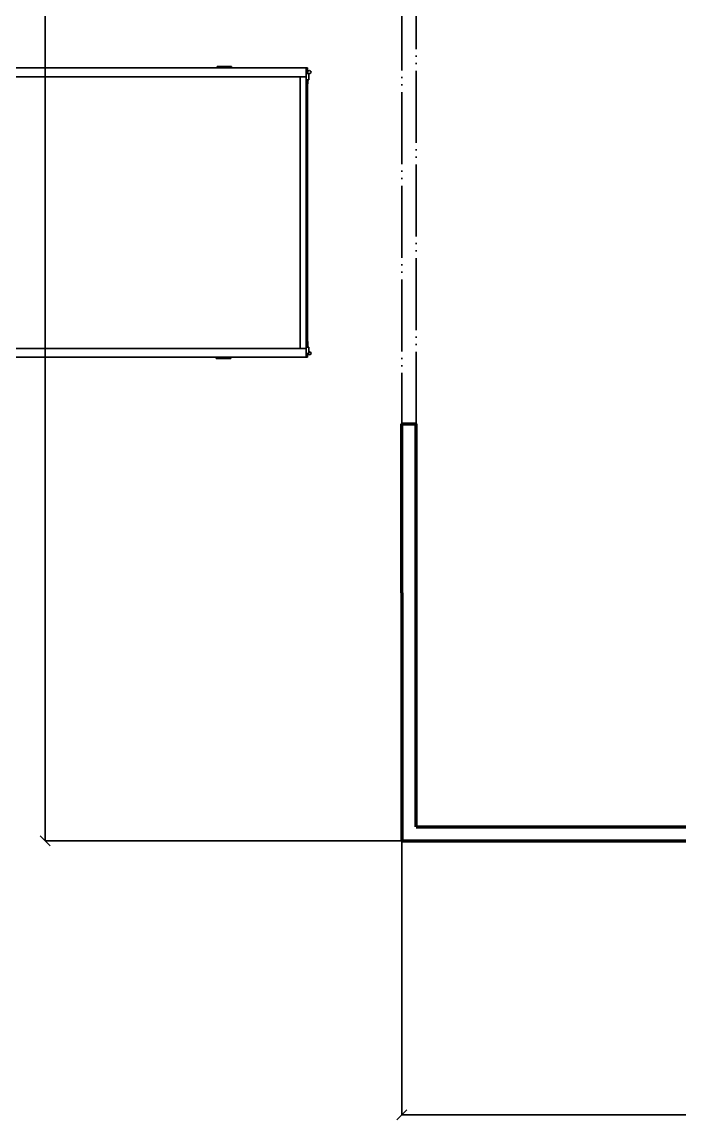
# Model space of a CAD drawing. Header units: millimetres. Extents: x 44692 to 172587, y -26854 to 14445.
# Drawn here: x 128446 to 133088, y -21272 to -13486 of the extents above; entities that cross this region are included whole.
import ezdxf

# ---------------------------------------------------------------- set-up
doc = ezdxf.new("R2010")
doc.units = ezdxf.units.MM
doc.header["$LTSCALE"] = 100
doc.linetypes.add('DIVIDEX2', pattern=[6.604, 5.08, -0.508, 0, -0.508, 0, -0.508])
for name, color, linetype in [('Cotas secundarias', 41, 'Continuous'), ('Puertas', 43, 'DIVIDEX2'), ('Transporte semielaborado', 30, 'Continuous')]:
    doc.layers.add(name, color=color, linetype=linetype)
doc.layers.add('Paredes', color=7, linetype='Continuous', lineweight=50)
doc.styles.add('OpenSansCondensed-Light', font='OpenSansCondensed-Light.ttf')
doc.dimstyles.new('Cotas Mateo', dxfattribs={"dimtxt": 120, "dimasz": 70, "dimexe": 0.375, "dimexo": 0.125, "dimgap": 0.1, "dimtad": 1, "dimdec": 0, "dimzin": 12, "dimdsep": 46, "dimtxsty": 'OpenSansCondensed-Light', "dimblk": 'OBLIQUE', "dimcen": 2.5, "dimazin": 3, "dimtfac": 0.5, "dimtdec": 0, "dimtmove": 2, "dimatfit": 3, "dimarcsym": 0})

# ---------------------------------------------------------------- blocks, each defined once
blk = doc.blocks.new('_OBLIQUE')
at = {"color": 0, "linetype": 'ByBlock'}
blk.add_line((-0.5, -0.5), (0.5, 0.5), dxfattribs=at)
blk = doc.blocks.new('*D137')
at = {"layer": 'Cotas secundarias', "color": 0, "lineweight": -2, "transparency": 16777216}
for p, q in [((131125.6, -19261.7), (131125.6, -21193.7)), ((166013.2, -19261.7), (166013.2, -21193.7)), ((131125.6, -21193.3), (148078.7, -21193.3)), ((166013.2, -21193.3), (148616.1, -21193.3))]:
    blk.add_line(p, q, dxfattribs=at)
at = {"layer": 'Defpoints', "color": 0, "transparency": 16777216}
for p in [(131125.6, -19261.6), (166013.2, -19261.6), (166013.2, -21193.3)]:
    blk.add_point(p, dxfattribs=at)
at = {"layer": 'Cotas secundarias', "color": 0, "lineweight": -2, "transparency": 16777216, "xscale": 70, "yscale": 70, "zscale": 70, "rotation": 180}
blk.add_blockref('_OBLIQUE', (131125.6, -21193.3), dxfattribs=at)
at = {"layer": 'Cotas secundarias', "color": 0, "lineweight": -2, "transparency": 16777216, "xscale": 70, "yscale": 70, "zscale": 70}
blk.add_blockref('_OBLIQUE', (166013.2, -21193.3), dxfattribs=at)
at = {"layer": 'Cotas secundarias', "color": 0, "transparency": 16777216, "insert": (148347.4, -21193.3), "char_height": 120, "attachment_point": 5, "style": 'OpenSansCondensed-Light'}
blk.add_mtext('34888', dxfattribs=at)
blk = doc.blocks.new('*D138')
at = {"layer": 'Cotas secundarias', "color": 0, "lineweight": -2, "transparency": 16777216}
for p, q in [((131125.4, 9775.3), (128609.1, 9775.3)), ((128609.5, 9775.3), (128609.5, -3411.4)), ((128609.5, -19261.6), (128609.5, -3948.8)), ((131125.4, -19261.6), (128609.1, -19261.6))]:
    blk.add_line(p, q, dxfattribs=at)
at = {"layer": 'Defpoints', "color": 0, "transparency": 16777216}
for p in [(128609.5, 9775.3), (131125.6, 9775.3), (131125.6, -19261.6)]:
    blk.add_point(p, dxfattribs=at)
at = {"layer": 'Cotas secundarias', "color": 0, "lineweight": -2, "transparency": 16777216, "xscale": 70, "yscale": 70, "zscale": 70}
for p, rotation in [((128609.5, 9775.3), 90), ((128609.5, -19261.6), 270)]:
    blk.add_blockref('_OBLIQUE', p, dxfattribs=dict(at, rotation=rotation))
at = {"layer": 'Cotas secundarias', "color": 0, "transparency": 16777216, "insert": (128609.5, -3680.1), "char_height": 120, "attachment_point": 5, "rotation": 90, "style": 'OpenSansCondensed-Light'}
blk.add_mtext('29037', dxfattribs=at)

msp = doc.modelspace()

# ---------------------------------------------------------------- linework, layer by layer
at = {"layer": 'Paredes'}
for p, q in [((131125.573, -17512.981), (131125.573, -16318.822)), ((131125.573, -16318.822), (131225.573, -16318.822)), ((131225.573, -17512.981), (131225.573, -16318.822)), ((131125.573, -17512.981), (131125.573, -19261.604)), ((131225.573, -19161.604), (131225.573, -17512.981)), ((131225.573, -19161.604), (137025.572, -19161.604))]:
    msp.add_line(p, q, dxfattribs=at)
at = {"layer": 'Paredes', "color": 0}
msp.add_line((131125.573, -19261.604), (143310.452, -19261.604), dxfattribs=at)
at = {"layer": 'Puertas'}
for p, q in [((131125.573, -13318.822), (131125.573, -16318.822)), ((131225.573, -16318.822), (131225.573, -13318.822))]:
    msp.add_line(p, q, dxfattribs=at)
at = {"layer": 'Transporte semielaborado'}
for p, q in [((128105.531, -13809.375), (128643.532, -13809.373)), ((128643.532, -13809.373), (128643.532, -13809.908)), ((129330.029, -13809.373), (128643.532, -13809.373)), ((129330.029, -13809.373), (129330.029, -13809.908)), ((129817.215, -13809.373), (129330.029, -13809.373)), ((129817.215, -13809.373), (129817.215, -13804.735)), ((129817.215, -13804.735), (129821.339, -13804.735)), ((129817.215, -13809.373), (129925.379, -13809.375)), ((129821.339, -13800.096), (129821.339, -13804.735)), ((129924.414, -13800.098), (129821.339, -13800.096)), ((129924.414, -13804.736), (129821.339, -13804.735)), ((129924.414, -13800.098), (129924.414, -13804.736)), ((129928.538, -13804.736), (129924.414, -13804.736)), ((129925.379, -13809.375), (129926.083, -13809.373)), ((129926.601, -13809.373), (129926.083, -13809.373)), ((129926.601, -13809.373), (129927.08, -13809.375)), ((129927.08, -13809.375), (129927.507, -13809.373)), ((129927.873, -13809.375), (129927.507, -13809.373)), ((129927.873, -13809.375), (129928.169, -13809.373)), ((129928.169, -13809.373), (129928.388, -13809.373)), ((129928.388, -13809.373), (129928.538, -13809.375)), ((129928.538, -13809.375), (129928.538, -13804.736)), ((130375.822, -13809.373), (129928.538, -13809.375)), ((130375.822, -13809.373), (130385.099, -13809.373)), ((130375.822, -13809.908), (130375.822, -13809.373)), ((130385.099, -13809.908), (130385.099, -13809.373)), ((130450.038, -13809.373), (130385.099, -13809.373)), ((130450.038, -13809.373), (130452.211, -13809.373)), ((130450.038, -13847.612), (130450.038, -13809.373)), ((130450.038, -13847.612), (130452.211, -13847.612)), ((130450.038, -13847.612), (130450.038, -13871.922)), ((130452.211, -13809.373), (130454.391, -13809.373)), ((130452.211, -13847.612), (130452.211, -13809.373)), ((130452.211, -13847.612), (130454.391, -13847.612)), ((130455.481, -13809.373), (130454.391, -13809.373)), ((130454.391, -13847.612), (130454.391, -13809.373)), ((130454.391, -13847.612), (130455.481, -13847.612)), ((130457.425, -13809.373), (130455.481, -13809.373)), ((130455.481, -13847.612), (130455.481, -13809.373)), ((130455.481, -13847.612), (130457.425, -13847.612)), ((130457.425, -13809.373), (130459.315, -13809.373)), ((130457.425, -13847.612), (130457.425, -13809.373)), ((130457.425, -13847.612), (130459.315, -13847.612)), ((130459.315, -13837.389), (130459.315, -13809.373)), ((130459.315, -13837.389), (130467.986, -13829.678)), ((130459.315, -13847.612), (130459.315, -13837.389)), ((130459.315, -13847.612), (130467.922, -13847.612)), ((130467.922, -13847.612), (130467.986, -13847.538)), ((130467.922, -13847.612), (130468.299, -13847.612)), ((130467.986, -13829.678), (130473.784, -13828.297)), ((130468.299, -13847.612), (130467.986, -13847.538)), ((130468.299, -13847.612), (130468.592, -13847.612)), ((130468.592, -13847.682), (130468.592, -13847.612)), ((130473.784, -13848.919), (130468.592, -13847.682)), ((130468.592, -13893.997), (130468.592, -13847.682)), ((130473.784, -13828.297), (130479.582, -13829.678)), ((130479.582, -13847.538), (130473.784, -13848.919)), ((130479.582, -13829.678), (130483.827, -13833.453)), ((130483.827, -13843.764), (130479.582, -13847.538)), ((130483.827, -13833.453), (130485.381, -13838.608)), ((130485.381, -13838.608), (130483.827, -13843.764)), ((128851.548, -13871.922), (128229.99, -13871.922)), ((129473.106, -13871.922), (128851.548, -13871.922)), ((130094.664, -13871.922), (129473.106, -13871.922)), ((130407.395, -13871.922), (130094.664, -13871.922)), ((130450.038, -13871.922), (130407.395, -13871.922)), ((130407.395, -13871.922), (130407.395, -15787.761)), ((130450.038, -13893.997), (130450.038, -13871.922)), ((130450.038, -13893.997), (130452.211, -13893.997)), ((130450.038, -13893.997), (130450.038, -15778.26)), ((130452.211, -15778.26), (130452.211, -13893.997)), ((130452.211, -13893.997), (130454.391, -13893.997)), ((130454.391, -15778.26), (130454.391, -13893.997)), ((130454.391, -13893.997), (130455.481, -13893.997)), ((130455.481, -15778.26), (130455.481, -13893.997)), ((130455.481, -13893.997), (130457.425, -13893.997)), ((130457.425, -15778.26), (130457.425, -13893.997)), ((130457.425, -13893.997), (130459.315, -13893.997)), ((130459.315, -13939.172), (130459.315, -13893.997)), ((130459.315, -13893.997), (130462.916, -13893.997)), ((130462.916, -13908.665), (130459.315, -13939.172)), ((130462.916, -13908.665), (130462.916, -13893.997)), ((130462.916, -13893.997), (130468.592, -13893.997)), ((130459.315, -15721.907), (130459.315, -13939.172)), ((130462.916, -15752.415), (130459.315, -15721.907)), ((130459.315, -15778.26), (130459.315, -15721.907)), ((128851.548, -15787.761), (128229.99, -15787.761)), ((129473.106, -15787.761), (128851.548, -15787.761)), ((130094.664, -15787.761), (129473.106, -15787.761)), ((130407.395, -15787.761), (130094.664, -15787.761)), ((130450.038, -15787.761), (130407.395, -15787.761)), ((130450.038, -15787.761), (130450.038, -15778.26)), ((130450.038, -15778.26), (130452.211, -15778.26)), ((130450.038, -15787.761), (130450.038, -15824.645)), ((130452.211, -15778.26), (130454.391, -15778.26)), ((130454.391, -15778.26), (130455.481, -15778.26)), ((130455.481, -15778.26), (130457.425, -15778.26)), ((130457.425, -15778.26), (130459.315, -15778.26)), ((130459.315, -15778.26), (130462.916, -15778.26)), ((130462.916, -15778.26), (130462.916, -15752.415)), ((130462.916, -15778.26), (130468.592, -15778.26)), ((130468.592, -15778.26), (130468.592, -15813.398)), ((128107.298, -15850.31), (128594.821, -15850.31)), ((128594.821, -15850.31), (128594.821, -15849.775)), ((128594.821, -15850.31), (129262.764, -15850.31)), ((129262.764, -15850.31), (129262.764, -15849.775)), ((129262.764, -15850.31), (129811.08, -15850.31)), ((129811.08, -15850.31), (129811.08, -15854.948)), ((129922.404, -15850.312), (129811.08, -15850.31)), ((129811.08, -15854.948), (129815.204, -15854.948)), ((129815.204, -15859.587), (129815.204, -15854.948)), ((129815.204, -15854.948), (129918.28, -15854.95)), ((129815.204, -15859.587), (129918.28, -15859.589)), ((129918.28, -15859.589), (129918.28, -15854.95)), ((129922.404, -15854.95), (129918.28, -15854.95)), ((129922.404, -15850.312), (130375.822, -15850.31)), ((129922.404, -15850.312), (129922.404, -15854.95)), ((130375.822, -15850.31), (130375.822, -15849.775)), ((130375.822, -15850.31), (130385.099, -15850.31)), ((130385.099, -15850.31), (130385.099, -15849.775)), ((130450.038, -15850.31), (130385.099, -15850.31)), ((130450.038, -15824.645), (130452.211, -15824.645)), ((130450.038, -15824.645), (130450.038, -15850.31)), ((130450.038, -15850.31), (130452.211, -15850.31)), ((130452.211, -15850.31), (130452.211, -15824.645)), ((130452.211, -15824.645), (130454.391, -15824.645)), ((130452.211, -15850.31), (130454.391, -15850.31)), ((130454.391, -15850.31), (130454.391, -15824.645)), ((130454.391, -15824.645), (130455.481, -15824.645)), ((130455.481, -15850.31), (130454.391, -15850.31)), ((130455.481, -15850.31), (130455.481, -15824.645)), ((130455.481, -15824.645), (130457.425, -15824.645)), ((130457.425, -15850.31), (130455.481, -15850.31)), ((130457.425, -15850.31), (130457.425, -15824.645)), ((130457.425, -15824.645), (130459.315, -15824.645)), ((130457.425, -15850.31), (130459.315, -15850.31)), ((130459.315, -15850.31), (130459.315, -15824.645)), ((130459.315, -15824.645), (130460.388, -15824.645)), ((130460.388, -15824.645), (130468.592, -15824.645)), ((130467.986, -15831.401), (130460.388, -15824.645)), ((130467.986, -15831.401), (130473.784, -15832.783)), ((130473.784, -15812.16), (130468.592, -15813.398)), ((130468.592, -15813.398), (130468.592, -15824.645)), ((130479.582, -15813.542), (130473.784, -15812.16)), ((130473.784, -15832.783), (130479.582, -15831.401)), ((130483.827, -15817.316), (130479.582, -15813.542)), ((130479.582, -15831.401), (130483.827, -15827.627)), ((130485.381, -15822.472), (130483.827, -15817.316)), ((130483.827, -15827.627), (130485.381, -15822.472))]:
    msp.add_line(p, q, dxfattribs=at)

# ---------------------------------------------------------------- dimensions: what is measured, and where the dimension line sits
at = {"layer": 'Cotas secundarias'}
dim = msp.add_linear_dim(base=(128609.501, 9775.327), p1=(131125.573, -19261.604), p2=(131125.573, 9775.327), angle=90, dimstyle='Cotas Mateo', dxfattribs=at)
dim.commit()
dim.dimension.update_dxf_attribs({"geometry": '*D138', "text_midpoint": (128609.501, -3680.092), "dimtype": 160})
dim = msp.add_linear_dim(base=(166013.246, -21193.321), p1=(131125.573, -19261.604), p2=(166013.246, -19261.604), dimstyle='Cotas Mateo', dxfattribs=at)
dim.commit()
dim.dimension.update_dxf_attribs({"geometry": '*D137', "text_midpoint": (148347.406, -21193.321), "dimtype": 160})

doc.saveas('drawing.dxf')
